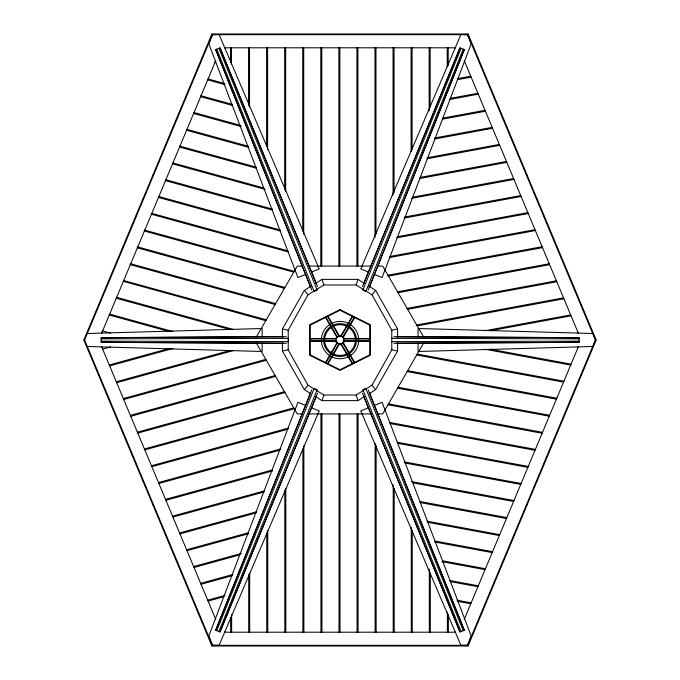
<?xml version="1.0" encoding="UTF-8"?>
<svg xmlns="http://www.w3.org/2000/svg" width="680" height="680" viewBox="0 0 680 680"><rect width="100%" height="100%" fill="white"/><g stroke="black" fill="none" stroke-linecap="round" stroke-linejoin="round"><path stroke-width="1.02" d="M356.142 284.979L372.019 294.831L391.782 330.14L391.782 349.86L372.019 385.169L356.142 395.021L323.858 395.021L307.981 385.169L288.218 349.86L288.218 330.14L307.981 294.831L323.858 284.979L356.142 284.979L357.952 279.378L364.131 283.22M315.868 396.78L322.048 400.622L323.858 395.021M211.922 646L83.853 340L211.922 34L468.078 34L596.148 340L468.078 646L211.922 646L212.627 644.096M467.373 35.904L468.078 34M316.336 396.134L220.023 631.975L215.696 630.224L310.632 392.7M215.696 630.224L311.814 389.801M368.186 290.037L464.304 49.623L459.977 47.872L363.664 283.704M464.304 49.623L369.368 287.139M216.775 630.658L314.126 388.45L317.169 389.674L218.934 631.533M463.225 49.181L365.874 291.397L362.831 290.164L461.065 48.305M220.023 631.975L317.492 393.244M362.508 286.603L459.977 47.872M368.458 272.043L360.782 268.94L460.955 34.459L467.627 34.672L595.425 340L467.627 645.328L212.373 645.328L84.575 340L212.373 34.672L219.045 34.459L319.218 268.94L311.542 272.043M102.093 331.806L102.468 330.913L110.492 333.106M123.233 281.299L265.642 320.637L266.144 319.77M123.377 280.959L123.564 280.517L266.152 319.753M130.22 264.613L130.594 263.721L275.485 303.594L274.983 304.462L130.212 264.622M165.742 179.732L165.368 180.617L271.957 209.975M186.839 129.336L186.464 130.228L248.905 147.432M200.523 96.628L200.897 95.735L232.212 104.346M214.582 63.036L214.956 62.143M101.685 333.157L215.798 60.511M464.202 619.488L578.314 346.842M282.404 337.39L282.404 329.035L304.385 290.351L311.449 285.966M369.435 393.49L375.615 389.649L397.596 350.965L397.596 342.609M284.317 288.295L284.81 287.436L137.624 246.908L137.249 247.809L284.308 288.311M256.199 337.263L297.304 266.058L302.583 266.058M337.238 342.184L325.524 362.474L325.966 362.738L337.824 342.193M340.646 336.277L352.214 316.243L352.656 316.498L340.926 336.821M338.81 344.063L327.599 363.486L328.041 363.74L339.592 343.723M342.533 337.603L354.297 317.237L354.739 317.492L343.145 337.577M423.801 342.737L382.695 413.942L377.417 413.942M372.019 294.831L375.615 290.351L368.551 285.966M310.565 393.49L304.385 389.649L307.981 385.169M315.868 283.22L322.048 279.378L357.952 279.378M322.048 400.622L357.952 400.622L364.131 396.78M310.632 287.139L215.696 49.623L220.023 47.872L316.336 283.704M305.583 274.457L297.908 277.55L208.845 43.911L212.373 34.672L467.627 34.672L471.155 43.911L382.092 277.55L374.416 274.457M368.458 407.804L360.782 410.899L460.955 645.388L467.627 645.175L471.155 635.936L382.092 402.288L374.416 405.39M363.664 396.134L459.977 631.975L464.304 630.224L369.368 392.7M102.629 349.103L110.644 346.894M109.276 364.981L169.439 348.423M109.658 365.899L173.06 348.449M116.306 381.777L229.865 350.523M116.688 382.695L233.418 350.565M123.335 398.582L265.795 359.363M123.718 399.491L266.305 360.247M130.364 415.378L275.128 375.53M130.747 416.296L275.638 376.405M137.394 432.174L284.461 391.688M137.785 433.092L284.971 392.572M144.432 448.97L293.794 407.855M144.815 449.888L294.304 408.74M151.462 465.774L288.439 428.06M151.844 466.684L288.014 429.199M158.491 482.57L280.78 448.902M158.874 483.488L279.335 450.321M165.52 499.366L272.111 470.024M165.903 500.285L272.705 470.883M172.55 516.163L264.418 490.875M172.932 517.081L263.984 492.014M179.579 532.967L256.768 511.717M179.962 533.876L256.343 512.856M186.609 549.763L248.038 532.856M187 550.681L248.701 533.689M193.647 566.559L241.425 553.409M194.03 567.477L239.963 554.829M200.677 583.355L232.815 574.506M201.059 584.273L232.364 575.654M207.706 600.159L225.046 595.383M208.089 601.069L223.856 596.734M282.404 342.609L282.404 350.965L288.218 349.86M391.782 330.14L397.596 329.035L397.596 337.39M457.232 78.718L470.637 76.245L471.019 77.163L457.776 79.62M449.973 98.43L477.768 93.296L478.15 94.206L449.531 99.509M442.714 118.142L484.908 110.338L485.29 111.256L442.289 119.221M434.435 138.04L492.039 127.389L492.422 128.307L435.14 138.907M427.252 157.734L499.179 144.441M426.836 158.814L499.562 145.367L499.179 144.449M419.985 177.446L506.311 161.483L506.693 162.401L419.577 178.517M412.726 197.149L513.451 178.534M411.281 198.424L513.833 179.469L513.451 178.551M404.43 217.056L520.582 195.585L520.965 196.503M404.065 218.119L520.973 196.511M397.214 236.759L527.722 212.636L528.105 213.554L396.805 237.83M389.954 256.462L534.854 229.678L535.236 230.597L389.546 257.541M451.571 336.914L454.699 336.337M484.959 330.743L570.537 314.925L570.919 315.843L490.059 330.803M87.295 333.506L262.174 328.508L262.174 336.719L101.15 337.671L101.15 342.329L283.212 343.281M101.15 337.671L286.356 336.727M393.899 343.273L579.105 342.329L579.105 337.671L397.035 336.719M397.035 343.281L579.105 342.329M101.15 338.835L288.473 338.359L288.473 341.64L101.15 341.164M391.782 341.64L579.105 341.164M224.298 47.804L455.702 47.804M308.907 266.058L371.093 266.058M377.417 266.058L382.695 266.058L423.801 337.263M262.174 336.719L283.212 336.719M336.575 338.487L310.207 338.487L310.207 338.997L335.869 338.997M343.663 338.487L369.793 338.487L369.793 338.997L343.375 338.997M83.853 340L84.575 340M595.425 340L596.148 340M335.979 340.791L310.207 340.791L310.207 341.3L336.694 341.3M343.264 340.791L369.793 340.791L369.793 341.3L343.545 341.3M302.583 413.942L297.304 413.942L256.199 342.737M308.907 413.942L371.093 413.942M224.298 632.196L455.702 632.196M391.782 338.359L579.105 338.835M393.899 336.727L579.105 337.671M101.15 342.329L286.356 343.273M87.295 346.494L262.174 351.492L262.174 343.281M490.212 349.197L571.072 364.149M485.112 349.256L570.69 365.075M417.256 354.084L563.941 381.191M416.729 354.986L563.55 382.126M407.668 370.676L556.801 398.242M407.15 371.586L556.418 399.168M398.089 387.277L549.669 415.293M397.57 388.178L549.279 416.219M388.51 403.869L542.538 432.335M387.982 404.778L542.147 433.271M389.708 422.458L535.398 449.387M390.107 423.538L535.007 450.321M396.958 442.17L528.266 466.438M397.366 443.241L527.875 467.364M404.217 461.881L521.126 483.488M404.591 462.944L520.736 484.415M411.442 481.576L513.995 500.531M412.879 482.851L513.604 501.466M419.73 501.483L506.855 517.582M420.147 502.554L506.464 518.517M426.989 521.186L499.723 534.633M427.405 522.265L499.333 535.56M435.302 541.093L492.583 551.684M434.588 541.96L492.192 552.611M442.442 560.779L485.452 568.726M441.838 561.671L485.061 569.662M449.684 580.49L478.312 585.777M450.126 581.57L477.921 586.704M456.917 600.193L471.18 602.828M457.385 601.281L470.789 603.755M282.404 329.035L288.218 330.14M391.782 349.86L397.596 350.965M224.689 83.538L207.935 78.931L207.553 79.832L224.893 84.617M200.523 96.645L232.662 105.493M240.83 125.451L193.876 112.523L193.494 113.424L241.273 126.591M186.839 129.319L248.549 146.31M256.181 167.144L179.809 146.124L179.435 147.024L256.615 168.283M263.832 187.986L172.78 162.919L172.406 163.82L265.285 189.406M165.75 179.715L272.544 209.117M280.202 229.959L158.72 196.511L158.338 197.421L280.627 231.098M287.861 250.801L151.691 213.316L151.308 214.217L288.286 251.94M233.266 329.434L116.535 297.304L116.153 298.205L229.713 329.477M172.907 331.551L109.506 314.1L109.14 314.984L169.278 331.576M305.583 405.39L297.908 402.288L208.845 635.936L212.373 645.175L219.045 645.388L319.218 410.899L311.542 407.804M304.385 290.351L307.981 294.831M372.019 385.169L375.615 389.649M339.592 336.277L327.99 316.183L327.548 316.438L338.801 335.928M343.026 342.219L354.662 362.372L354.221 362.627L342.414 342.184M337.705 337.603L325.907 317.161L325.465 317.416L337.101 337.577M340.944 343.213L352.554 363.315L352.113 363.57L340.646 343.714M375.615 290.351L397.596 329.035M282.404 350.965L304.385 389.649M464.202 60.511L578.314 333.157M577.677 331.984L578.051 332.894M101.685 346.842L215.798 619.488M362.508 393.244L459.977 631.975M220.023 47.872L317.492 286.603M461.065 631.533L362.831 389.674L365.874 388.45L463.225 630.658M218.934 48.305L317.169 290.164L314.126 291.397L216.775 49.181M368.186 389.801L464.304 630.224M215.696 49.623L311.814 290.037M467.373 644.096L468.078 646M211.922 34L212.627 35.904M322.048 279.378L323.858 284.979M356.142 395.021L357.952 400.622M448.366 614.414L448.366 632.196M448.213 47.804L448.213 65.586M447.389 612.042L447.389 632.196M447.227 47.804L447.227 66.895M430.312 572.968L430.312 632.196M430.151 47.804L430.151 107.032M429.326 569.083L429.326 632.196M429.165 47.804L429.165 110.916M418.081 336.719L418.081 328.508L592.952 333.506L595.671 340L592.952 346.494L418.081 351.492L418.081 343.281M412.25 530.34L412.25 632.196M412.089 47.804L412.089 149.659M411.264 527.535L411.264 632.196M411.111 47.804L411.111 151.41M394.188 488.504L394.188 632.196M394.034 47.804L394.034 192.559M393.201 484.891L393.201 632.196M393.048 47.804L393.048 195.109M376.125 445.731L376.125 632.196M375.972 47.804L375.972 234.269M375.139 443.606L375.139 632.196M374.986 47.804L374.986 237.448M358.062 413.942L358.062 632.196M357.909 47.804L357.909 266.058M357.076 413.942L357.076 632.196M356.923 47.804L356.923 266.058M340 413.942L340 632.196M339.847 47.804L339.847 266.058M339.014 413.942L339.014 632.196M338.861 47.804L338.861 266.058M321.938 413.942L321.938 632.196M321.784 47.804L321.784 266.058M320.951 413.942L320.951 632.196M320.798 47.804L320.798 266.058M303.875 445.731L303.875 632.196M303.722 47.804L303.722 234.269M302.889 448.902L302.889 632.196M302.736 47.804L302.736 231.098M285.812 488.504L285.812 632.196M285.659 47.804L285.659 191.496M284.826 490.238L284.826 632.196M284.673 47.804L284.673 189.762M267.75 530.34L267.75 632.196M267.597 47.804L267.597 149.659M266.764 532.873L266.764 632.196M266.611 47.804L266.611 146.072M249.688 572.968L249.688 632.196M249.534 47.804L249.534 107.032M248.71 574.404L248.71 632.196M248.549 47.804L248.549 105.596M231.633 614.414L231.633 632.196M231.472 47.804L231.472 64.541M230.648 617.363L230.648 632.196M230.495 47.804L230.495 62.636M144.653 230.121L144.279 231.013L293.641 272.144L294.142 271.277L144.661 230.112M340.017 335.478L336.039 337.773L336.039 342.372L340.017 344.666L344.003 342.372L344.003 337.773L340.017 335.478M339.983 309.647L309.587 324.836L309.613 355.19L340.017 370.353L370.413 355.164L370.387 324.81L339.983 309.647M339.983 310.25L310.199 325.142L310.216 354.892L340.017 369.75L369.801 354.858L369.784 325.108L339.983 310.25M541.994 246.729L387.829 275.221L388.348 276.114L542.376 247.665L541.994 246.746M549.125 263.78L397.409 291.822L397.927 292.714L549.516 264.707L549.134 263.789M556.265 280.832L406.997 308.414L407.507 309.306L556.648 281.758L556.265 280.84M563.397 297.874L416.576 325.014L417.095 325.907L563.788 298.809L563.406 297.891M330.684 356.235A18.666 18.666 0 0 0 358.683 340.068A18.666 18.666 0 0 0 330.684 323.909A18.666 18.666 0 0 0 330.684 356.235M331.806 354.288A16.422 16.422 0 0 0 356.439 340.068A16.422 16.422 0 0 0 331.806 325.856A16.422 16.422 0 0 0 331.806 354.288M332.333 353.379A15.368 15.368 0 0 0 355.385 340.068A15.368 15.368 0 0 0 332.333 326.765A15.368 15.368 0 0 0 332.333 353.379"/></g></svg>
